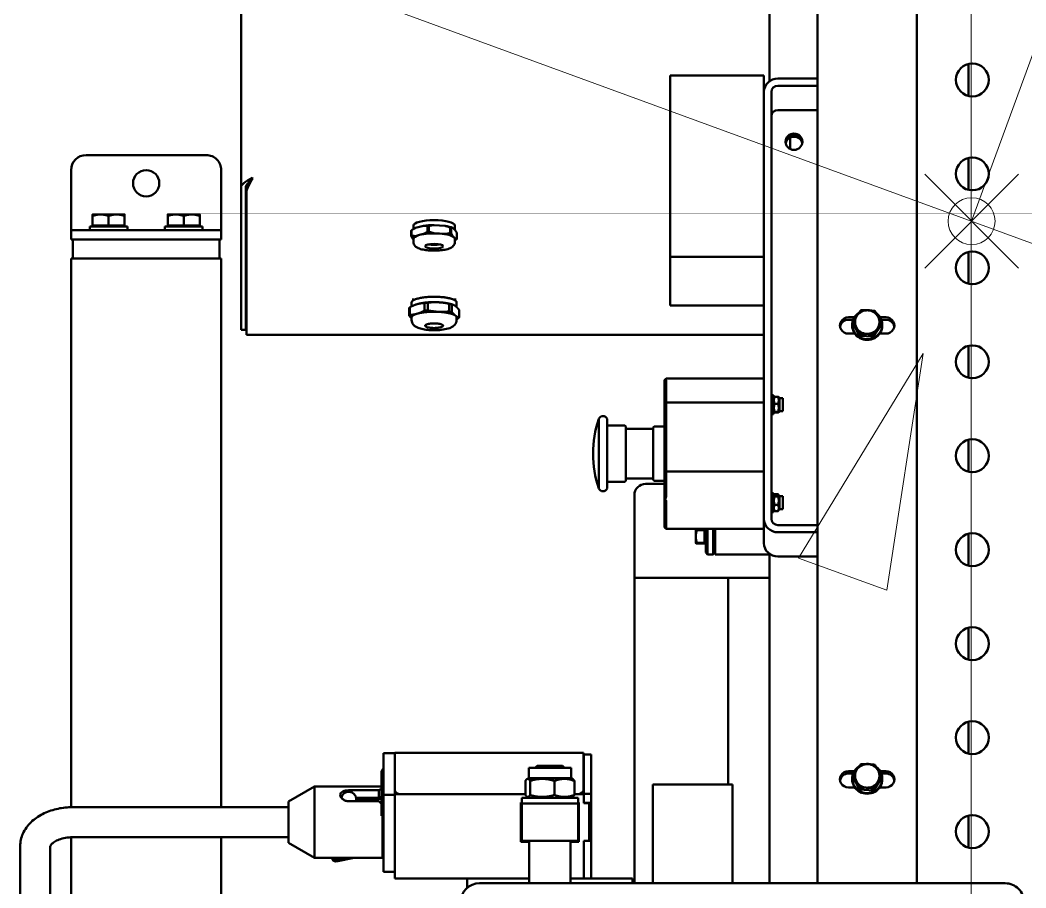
# Model space of a CAD drawing. Extents: x -3873 to 164127, y 7129 to 96529.
# Drawn here: x 53847 to 54383, y 55692 to 56154 of the extents above; entities that cross this region are included whole.
import ezdxf
from ezdxf.enums import TextEntityAlignment as Align

# ---------------------------------------------------------------- set-up
doc = ezdxf.new("R2010")
doc.units = 0
doc.header["$PDMODE"] = 35
doc.header["$PDSIZE"] = 25
doc.linetypes.add('CONTINOUS', pattern=[0])
doc.layers.get('0').update_dxf_attribs({"linetype": 'CONTINUOUS'})
doc.layers.add('LAYOUT Kromeka', color=1, linetype='CONTINUOUS', lineweight=5)
doc.layers.add('Visible (ISO)', color=7, linetype='CONTINUOUS', lineweight=50)
doc.layers.add('POSNR', color=4, linetype='CONTINUOUS')
doc.styles.add('015_100', font='arial.ttf', dxfattribs={"height": 150})

# ---------------------------------------------------------------- blocks, each defined once
blk = doc.blocks.new('defeathering_murzan_heads2')
at = {"ltscale": 20}
for p, q in [((0, 390.5), (0, -390.5)), ((0, 0), (506, 0))]:
    blk.add_line(p, q, dxfattribs=at)
at = {"color": 5, "linetype": 'Continuous', "ltscale": 20}
for p, q in [((-200, 25), (-75, 0)), ((-200, -25), (-200, 25)), ((-75, 0), (-200, -25))]:
    blk.add_line(p, q, dxfattribs=at)
blk.add_point((0, 0), dxfattribs=at)
at = {"layer": 'POSNR', "color": 4, "linetype": 'Continuous', "style": '015_100', "flags": 8}
blk.add_attdef('B01.25', text='', height=100, dxfattribs=at).set_placement((793.56, -388.39), align=Align.MIDDLE)
blk = doc.blocks.new('Kafa koparma motorlu')
at = {"layer": 'Visible (ISO)', "color": 0, "transparency": 33554687}
for p, q in [((1550.81, 957.13), (1479.64, 957.13)), ((1550.81, 941.13), (1479.64, 941.13)), ((1555.73, 930), (1103.75, 930)), ((1555.75, 814.13), (1555.75, 929.13)), ((1863.75, 930), (1571.74, 930)), ((1571.75, 814.13), (1571.75, 929.13)), ((1863.75, 930), (1863.75, 922)), ((1873.75, 929), (1863.75, 929)), ((1878.75, 930), (1873.75, 930)), ((1873.75, 922), (1873.75, 930)), ((1878.75, 930), (1878.75, 922)), ((1878.75, 930), (1885.75, 930)), ((1885.75, 930), (1910.75, 930)), ((1863.75, 858), (1863.75, 922)), ((1873.75, 922), (1873.75, 858)), ((1878.75, 858), (1878.75, 922)), ((1918.75, 922), (1918.75, 858)), ((1880.75, 920), (1878.75, 920)), ((1880.75, 900), (1880.75, 920)), ((1881.35, 917.7), (1880.75, 917.7)), ((1881.35, 918.5), (1886.39, 918.5)), ((1881.35, 910), (1881.35, 918.5)), ((1887.15, 914.25), (1887.15, 918.5)), ((1887.15, 905.75), (1887.15, 914.25)), ((1881.35, 901.5), (1881.35, 910)), ((1881.35, 910), (1886.39, 910)), ((1887.15, 901.5), (1887.15, 905.75)), ((1880.75, 900), (1878.75, 900)), ((1881.35, 902.3), (1880.75, 902.3)), ((1881.35, 901.5), (1886.39, 901.5)), ((1880.75, 880), (1878.75, 880)), ((1880.75, 860), (1880.75, 880)), ((1881.35, 878.5), (1886.39, 878.5)), ((1881.35, 870), (1881.35, 878.5)), ((1887.15, 874.25), (1887.15, 878.5)), ((1881.35, 877.7), (1880.75, 877.7)), ((1887.15, 865.75), (1887.15, 874.25)), ((1881.35, 861.5), (1881.35, 870)), ((1881.35, 870), (1886.39, 870)), ((1887.15, 861.5), (1887.15, 865.75)), ((1863.75, 858), (1863.75, 850)), ((1873.75, 850), (1873.75, 858)), ((1880.75, 860), (1878.75, 860)), ((1878.75, 858), (1878.75, 850)), ((1881.35, 862.3), (1880.75, 862.3)), ((1881.35, 861.5), (1886.39, 861.5)), ((1555.75, 850), (1523.75, 850)), ((1863.75, 850), (1571.75, 850)), ((1863.75, 851), (1873.75, 851)), ((1873.75, 850), (1878.75, 850)), ((1885.75, 850), (1878.75, 850)), ((1910.75, 850), (1885.75, 850)), ((1823.04, 836.65), (1899.15, 836.65)), ((1823.04, 561), (1823.04, 836.65)), ((1901.91, 839.5), (1825.79, 839.5)), ((1825.79, 837), (1825.79, 839.5)), ((1901.91, 837), (1825.79, 837)), ((1901.57, 836.65), (1899.15, 836.65)), ((1901.91, 839.5), (2137.88, 839.5)), ((1905.97, 833.49), (1906.07, 833.6)), ((1906.07, 833.6), (1906.72, 833.6)), ((1906.72, 833.6), (1906.38, 833.25)), ((1552.75, 814.13), (1544.75, 800.27)), ((1574.75, 814.13), (1552.75, 814.13)), ((1574.75, 814.13), (1582.75, 800.27)), ((1582.75, 800.27), (1544.75, 800.27)), ((1544.75, 764.13), (1544.75, 800.27)), ((1582.75, 764.63), (1582.75, 800.27)), ((1542.97, 787.96), (1544.75, 779.25)), ((1544.75, 783.11), (1543.71, 788.22)), ((1544.65, 791.05), (1543.92, 790.79)), ((1574.91, 766.13), (1574.91, 782.13)), ((1580.74, 782.13), (1580.74, 766.13)), ((1575.95, 778.13), (1574.91, 778.13)), ((1576.25, 778.14), (1576.25, 769.63)), ((1576.77, 766.13), (1576.77, 778.22)), ((1574.91, 769.63), (1576.25, 769.63)), ((1576.25, 769.63), (1574.91, 769.63)), ((1576.25, 769.63), (1576.25, 764.63)), ((1580.74, 766.13), (1576.77, 766.13)), ((1537.32, 757.63), (1537.32, 763.63)), ((1537.32, 763.63), (1542.32, 763.63)), ((1578.38, 763.63), (1542.32, 763.63)), ((1567.22, 764.13), (1544.75, 764.13)), ((1575.05, 764.63), (1567.22, 764.63)), ((1575.05, 764.63), (1590.58, 764.63)), ((1599, 763.63), (1578.38, 763.63)), ((1578.38, 757.63), (1578.38, 763.63)), ((1599, 763.63), (1600.41, 763.63)), ((1600.41, 757.63), (1600.41, 763.63)), ((1533.75, 757.63), (1533.75, 719)), ((1541.15, 757.63), (1533.75, 757.63)), ((1578.69, 757.63), (1541.15, 757.63)), ((1578.69, 757.63), (1580.72, 757.63)), ((1578.69, 688.04), (1578.69, 757.63)), ((1580.72, 757.63), (1580.85, 757.63)), ((1580.85, 757.63), (1599.28, 757.63)), ((1600.66, 757.63), (1599.28, 757.63)), ((1600.66, 657.13), (1600.66, 757.63)), ((1837.34, 749.89), (1833.22, 749.89)), ((1831, 748.65), (1832.31, 748.65)), ((1833.69, 749.53), (1837.81, 749.53)), ((1838.26, 748.65), (1840.27, 748.65)), ((1839.65, 744.81), (1839.66, 744.77)), ((1841.35, 747.9), (1842.45, 747.9)), ((1872.38, 747.65), (1874.22, 747.65)), ((1874.23, 748.05), (1873.84, 747.65)), ((1878.61, 748.81), (1875.67, 748.81)), ((1876.23, 744.42), (1875.68, 746.54)), ((1875.85, 748.62), (1878.79, 748.62)), ((1879.42, 747.65), (1881.27, 747.65)), ((1879.76, 747.07), (1879.55, 747.43)), ((1880.03, 746.54), (1880.58, 744.42)), ((1840.09, 741.81), (1835.97, 741.81)), ((1836.12, 740.04), (1840.24, 740.04)), ((1876.78, 742.31), (1876.23, 744.42)), ((1880.96, 740.23), (1878.02, 740.23)), ((1878.07, 739.53), (1881.01, 739.53)), ((1880.58, 744.42), (1881.13, 742.31)), ((1876.97, 733.8), (1877.17, 736.69)), ((1881.52, 736.69), (1881.32, 733.8)), ((1839.65, 728.57), (1835.53, 728.57)), ((1839.71, 728.73), (1839.5, 727.84)), ((1876.77, 730.91), (1876.97, 733.8)), ((1881.32, 733.8), (1881.11, 730.91)), ((1831, 724.65), (1832.31, 724.65)), ((1836.47, 723.4), (1832.34, 723.4)), ((1835.21, 727.16), (1839.33, 727.16)), ((1837.83, 724.65), (1840.27, 724.65)), ((1841.35, 725.4), (1842.45, 725.4)), ((1872.38, 725.65), (1874.22, 725.65)), ((1877.11, 724.48), (1874.17, 724.48)), ((1874.21, 725.25), (1874.96, 726.02)), ((1874.96, 726.02), (1875.7, 726.8)), ((1877.14, 727.56), (1880.08, 727.56)), ((1880.21, 728.06), (1877.27, 728.06)), ((1879.3, 726.02), (1878.55, 725.25)), ((1878.94, 725.65), (1881.27, 725.65)), ((1880.05, 726.8), (1879.3, 726.02)), ((1528.85, 719), (1533.75, 719)), ((1533.75, 686), (1533.75, 719)), ((1531.25, 712.5), (1531.25, 432.5)), ((1553.75, 686), (1531.25, 686)), ((1553.25, 686), (1553.25, 690.5)), ((1553.25, 690.5), (1574.25, 690.5)), ((1553.75, 690), (1573.75, 690)), ((1553.75, 660), (1553.75, 690)), ((1576.75, 690), (1573.75, 690)), ((1573.75, 690), (1573.75, 660)), ((1574.25, 690.5), (1574.25, 690)), ((1576.75, 660), (1576.75, 690)), ((1576.75, 686.25), (1577.29, 687.19)), ((1578.25, 688.04), (1585.75, 688.04)), ((1587.25, 686.25), (1586.71, 687.19)), ((1587.25, 686.25), (1587.25, 663.75)), ((1587.25, 686.25), (1592.75, 686.25)), ((1592.75, 686.25), (1592.75, 663.75)), ((1578.25, 685.59), (1585.75, 685.59)), ((1593.75, 681.77), (1592.75, 682.77)), ((1593.75, 681.77), (1593.75, 668.23)), ((1578.25, 672.55), (1585.75, 672.55)), ((1593.75, 668.23), (1592.75, 667.23)), ((1553.75, 664), (1531.25, 664)), ((1533.75, 631), (1533.75, 664)), ((1553.25, 659.5), (1553.25, 664)), ((1553.25, 659.5), (1574.25, 659.5)), ((1553.75, 660), (1573.75, 660)), ((1576.75, 660), (1573.75, 660)), ((1574.25, 660), (1574.25, 659.5)), ((1576.75, 663.75), (1577.29, 662.81)), ((1578.25, 661.96), (1585.75, 661.96)), ((1578.69, 657), (1578.69, 661.96)), ((1587.25, 663.75), (1586.71, 662.81)), ((1587.25, 663.75), (1592.75, 663.75)), ((1541.15, 657), (1533.75, 657)), ((1533.79, 657), (1533.79, 653)), ((1541.15, 657), (1553.79, 657)), ((1541.19, 657), (1553.79, 657)), ((1553.79, 657), (1553.79, 654)), ((1553.79, 653), (1553.79, 657)), ((1573.79, 654), (1553.79, 654)), ((1573.79, 657), (1578.69, 657)), ((1573.79, 657), (1573.79, 654)), ((1573.99, 657), (1573.99, 653)), ((1573.99, 657), (1578.79, 657)), ((1578.79, 657), (1578.79, 653)), ((1598.34, 657), (1578.79, 657)), ((1580.85, 657.13), (1578.93, 657.13)), ((1579.04, 657), (1579.04, 657.13)), ((1599.28, 657.13), (1580.85, 657.13)), ((1581.54, 657), (1581.54, 657.13)), ((1598.34, 657), (1599.69, 657)), ((1600.66, 657.13), (1599.28, 657.13)), ((1599.69, 657), (1599.69, 653)), ((1541.19, 653), (1533.79, 653)), ((1541.19, 653), (1553.79, 653)), ((1573.99, 653), (1553.79, 653)), ((1573.99, 653), (1578.79, 653)), ((1578.79, 653), (1598.34, 653)), ((1599.69, 653), (1598.34, 653)), ((1741.36, 649), (1778.36, 649)), ((1741.36, 644.5), (1778.36, 644.5)), ((1744.86, 644.5), (1744.86, 635.5)), ((1774.86, 644.5), (1774.86, 635.5)), ((1745.86, 634.5), (1773.86, 634.5)), ((1746.61, 634.5), (1746.61, 620)), ((1773.11, 634.5), (1773.11, 620)), ((1531.25, 631), (1533.75, 631)), ((1531.25, 630), (1693.75, 630)), ((1693.75, 630), (1693.75, 618)), ((1693.75, 630), (1705.75, 630)), ((1737.75, 630), (1705.75, 630)), ((1743.75, 624), (1743.75, 614)), ((1531.25, 620.2), (1583.75, 620.2)), ((1583.75, 620.2), (1583.75, 577.8)), ((1693.75, 580), (1693.75, 618)), ((1745.36, 619), (1745.36, 614)), ((1746.36, 620), (1773.36, 620)), ((1774.36, 619), (1774.36, 614)), ((1719.86, 561), (1719.86, 613.09)), ((1734.02, 613), (1720.01, 613)), ((1721.11, 614), (1720.24, 613.57)), ((1721.11, 614), (1736.27, 614)), ((1735.7, 613.57), (1736.27, 614)), ((1736.27, 614), (1750.04, 614)), ((1750.3, 613), (1738.56, 613)), ((1750.04, 614), (1750.3, 613)), ((1750.04, 614), (1786.38, 614)), ((1787.01, 613), (1750.3, 613)), ((1750.3, 561), (1750.3, 613)), ((1786.38, 614), (1798.6, 614)), ((1787.01, 613), (1786.38, 614)), ((1797.43, 613), (1787.01, 613)), ((1787.01, 561), (1787.01, 613)), ((1798.6, 614), (1799.47, 613.57)), ((1799.85, 561), (1799.85, 613.09)), ((1838.68, 611), (1864.56, 611)), ((1838.68, 561), (1838.68, 611)), ((1864.56, 611), (1864.56, 561)), ((1864.56, 611), (1961.15, 611)), ((1961.15, 561), (1961.15, 611)), ((1712.06, 592.6), (1712.06, 596.72)), ((1712.25, 597.3), (1712.24, 597.29)), ((1712.26, 597.3), (1712.25, 597.3)), ((1715.81, 597.3), (1712.26, 597.3)), ((1712.46, 592.6), (1712.46, 596.72)), ((1719.86, 597.3), (1715.81, 597.3)), ((1719.15, 592.6), (1719.15, 596.72)), ((1707.25, 592), (1706.25, 591)), ((1719.86, 591), (1706.25, 591)), ((1706.25, 588), (1706.25, 591)), ((1707.25, 592), (1719.86, 592)), ((1712.46, 592.6), (1712.06, 592.6)), ((1719.15, 592.6), (1712.46, 592.6)), ((1713.05, 592.6), (1713.05, 592)), ((1719.86, 592.6), (1719.15, 592.6)), ((1706.25, 588), (1719.86, 588)), ((1707.25, 587), (1706.25, 588)), ((1719.86, 587), (1706.25, 587)), ((1706.25, 558), (1706.25, 587)), ((1693.75, 580), (1583.75, 580)), ((1693.75, 558), (1693.75, 580)), ((1531.25, 577.8), (1583.75, 577.8)), ((1706.49, 558), (1531.25, 558)), ((1725.18, 561), (1712.24, 561)), ((1733.48, 561), (1725.18, 561)), ((1733.48, 561), (1734.02, 561)), ((1738.56, 561), (1734.02, 561)), ((1750.3, 561), (1738.56, 561)), ((1750.3, 561), (1787.01, 561)), ((1787.01, 561), (1797.43, 561)), ((1799.85, 561), (1797.43, 561)), ((1858.09, 561), (1799.85, 561)), ((1864.56, 561), (1858.09, 561)), ((1961.15, 561), (1864.56, 561)), ((2102.04, 558), (1958.11, 558)), ((1705.09, 532.5), (1705.09, 553.6)), ((1718.03, 553.6), (1718.03, 532.5)), ((1721.89, 553.6), (1721.89, 532.5)), ((1952.36, 557), (1725.18, 557)), ((1728.78, 556), (1728.78, 557)), ((1728.78, 556), (1738.78, 556)), ((1729.31, 555.33), (1729.31, 553.47)), ((1730.33, 556), (1729.63, 555.6)), ((1730.33, 552.8), (1729.63, 553.2)), ((1737.23, 552.8), (1730.33, 552.8)), ((1730.33, 552.8), (1730.33, 551)), ((1732.58, 555.33), (1732.58, 553.47)), ((1737.04, 555.33), (1737.04, 553.47)), ((1737.23, 556), (1737.92, 555.6)), ((1737.23, 552.8), (1737.92, 553.2)), ((1737.23, 552.8), (1737.23, 551)), ((1738.24, 555.33), (1738.24, 553.47)), ((1738.78, 556), (1738.78, 557)), ((1780.94, 556), (1780.94, 557)), ((1780.94, 556), (1790.94, 556)), ((1781.75, 555.33), (1781.75, 553.47)), ((1782.49, 556), (1781.92, 555.67)), ((1782.49, 552.8), (1781.92, 553.13)), ((1782.15, 555.33), (1782.15, 553.47)), ((1789.39, 552.8), (1782.49, 552.8)), ((1782.49, 552.8), (1782.49, 551)), ((1786.33, 555.33), (1786.33, 553.47)), ((1789.39, 556), (1789.95, 555.67)), ((1789.39, 552.8), (1789.95, 553.13)), ((1789.39, 552.8), (1789.39, 551)), ((1790.12, 555.33), (1790.12, 553.47)), ((1790.94, 556), (1790.94, 557)), ((1942.71, 532.5), (1942.71, 553.6)), ((1955.65, 532.5), (1955.65, 553.6)), ((1959.51, 532.5), (1959.51, 553.6)), ((1737.23, 551), (1730.33, 551)), ((1789.39, 551), (1782.49, 551)), ((1921.97, 547), (1928.08, 547)), ((1531.25, 532.5), (2195.13, 532.5)), ((1582.25, 512.61), (1582.25, 516)), ((1589.65, 513.52), (1589.65, 516)), ((1590.95, 516), (1590.95, 512.89)), ((1823.73, 512.61), (1823.73, 516)), ((1831.13, 513.52), (1831.13, 516)), ((1832.43, 516), (1832.43, 512.89)), ((1580.7, 502.6), (1581.1, 510.1)), ((1581.1, 510.1), (1587.56, 513.49)), ((1581.1, 510.1), (1582.16, 510.1)), ((1587.01, 514), (1586.6, 514)), ((1587.56, 513.49), (1588.63, 513.49)), ((1822.19, 502.6), (1822.58, 510.1)), ((1822.58, 510.1), (1829.04, 513.49)), ((1822.58, 510.1), (1823.64, 510.1)), ((1828.5, 514), (1828.08, 514)), ((1829.04, 513.49), (1830.11, 513.49)), ((1580.7, 502.6), (1581.77, 502.6)), ((1586.78, 498.51), (1580.7, 502.6)), ((1582.25, 496), (1582.25, 499.39)), ((1586.78, 498.51), (1587.84, 498.51)), ((1589.65, 496), (1589.65, 498.48)), ((1590.95, 499.11), (1590.95, 496)), ((1822.19, 502.6), (1823.25, 502.6)), ((1828.26, 498.51), (1822.19, 502.6)), ((1823.73, 496), (1823.73, 499.39)), ((1828.26, 498.51), (1829.33, 498.51)), ((1831.13, 496), (1831.13, 498.48)), ((1832.43, 499.11), (1832.43, 496)), ((1587.01, 498), (1586.6, 498)), ((1828.5, 498), (1828.08, 498)), ((2360.25, 479.5), (1531.25, 479.5)), ((1567.27, 451.99), (1550.23, 451.99)), ((1617.27, 451.99), (1600.23, 451.99)), ((1667.27, 451.99), (1650.23, 451.99)), ((1717.27, 451.99), (1700.23, 451.99)), ((1767.27, 451.99), (1750.23, 451.99)), ((1817.27, 451.99), (1800.23, 451.99)), ((1867.27, 451.99), (1850.23, 451.99)), ((1917.27, 451.99), (1900.23, 451.99)), ((1967.27, 451.99), (1950.23, 451.99))]:
    blk.add_line(p, q, dxfattribs=at)
for centre, radius in [((1903.75, 890), 7), ((1558.75, 450), 8.75), ((1608.75, 450), 8.75), ((1658.75, 450), 8.75), ((1708.75, 450), 8.75), ((1758.75, 450), 8.75), ((1808.75, 450), 8.75), ((1858.75, 450), 8.75), ((1908.75, 450), 8.75), ((1958.75, 450), 8.75)]:
    blk.add_circle(centre, radius, dxfattribs=at)
for centre, radius, start, end in [((1910.75, 922), 8, 0, 90), ((1910.75, 858), 8, 270, 0), ((1575.95, 782.13), 4, 270, 78.9449), ((1521.25, 712.5), 10, 0, 90), ((1742.29, 646.75), 2.44, 112.6199, 247.3801), ((1759.86, 593.46), 58.54, 71.5779, 108.4221), ((1777.42, 646.75), 2.44, 292.6199, 67.3801), ((1745.86, 635.5), 1, 180, 270), ((1773.86, 635.5), 1, 270, 0), ((1737.75, 624), 6, 0, 90), ((1746.36, 619), 1, 90, 180), ((1773.36, 619), 1, 0, 90), ((1521.25, 432.5), 10, 270, 0)]:
    blk.add_arc(centre, radius, start, end, dxfattribs=at)
for centre, major_axis, ratio, start_param, end_param in [((1904.85, 833.25), (3.37, -3.37), 0.131652, 1.701696, 3.010693), ((1905.19, 833.6), (3.37, -3.37), 0.131652, 1.439897, 3.010693), ((1544.91, 787.96), (-0.99, 2.83), 0.624932, 0, 1.354624), ((1545.65, 788.22), (-0.99, 2.83), 0.624932, 6.228464, 7.637809), ((1563.75, 770.63), (17.24, 17.24), 0.462975, 4.824692, 4.906866), ((1563.75, 770.63), (-12.7, 12.7), 0.462975, 3.835887, 3.95156), ((1563.75, 770.63), (17.24, -17.24), 0.462975, 0.815916, 0.898091), ((1547.6, 766.63), (0, -3), 0.762509, 5.6975, 6.283185), ((1575.05, 761.63), (0, 3), 0.762509, 5.442117, 6.283185), ((1590.58, 761.63), (0, 3), 0.762509, 5.442117, 6.283185), ((1578.93, 754.13), (0, 3.5), 0.642788, 0, 0.108663), ((1580.85, 754.13), (0, 3.5), 0.642788, 0, 1.285939), ((1874.22, 736.65), (0, 11), 0.258819, 5.497787, 6.283185), ((1874.22, 736.65), (0, 11.4), 0.258819, 5.763474, 6.279297), ((1874.92, 736.65), (0, 12.5), 0.258819, 5.992721, 6.050051), ((1877.86, 736.65), (0, 12.5), 0.258819, 5.992721, 6.050051), ((1878.57, 736.65), (0, -11.4), 0.258819, 2.621882, 2.724803), ((1881.27, 736.65), (0, 11), 0.258819, 3.141593, 6.283185), ((1872.19, 736.65), (0, -4.75), 0.258819, 4.045411, 5.379367), ((1874.22, 736.65), (0, -11), 0.258819, 1.308997, 2.356194), ((1874.22, 736.65), (0, -11.4), 0.258819, 1.574684, 2.090507), ((1874.92, 736.65), (0, -12.5), 0.258819, 1.803931, 1.86126), ((1877.86, 736.65), (0, -12.5), 0.258819, 1.803931, 1.86126), ((1878.57, 736.65), (0, -11.4), 0.258819, 1.574684, 2.090507), ((1872.19, 736.65), (0, -4), 0.258819, 4.108462, 5.316316), ((1874.22, 736.65), (0, -11), 0.258819, 0.261799, 1.308997), ((1874.22, 736.65), (0, -11.4), 0.258819, 0.527487, 1.04331), ((1878.57, 736.65), (0, -11.4), 0.258819, 0.527487, 1.04331), ((1874.22, 736.65), (0, -11.4), 0.258819, 6.017498, 6.279297), ((1874.92, 736.65), (0, -12.5), 0.258819, 5.992721, 6.050051), ((1874.22, 736.65), (0, -11), 0.258819, 0, 0.261799), ((1874.92, 736.65), (0, -12.5), 0.258819, 0.756734, 0.814063), ((1877.86, 736.65), (0, -12.5), 0.258819, 0.756734, 0.814063), ((1580.85, 660.63), (0, -3.5), 0.642788, 4.997246, 6.283185), ((1578.93, 660.63), (0, -3.5), 0.642788, 6.174522, 6.283185), ((1724.36, 615.6), (-4.49, -2.55), 0.113516, 5.804361, 6.480676), ((1738.37, 615.6), (-4.49, -2.55), 0.113516, 0.19749, 0.873806), ((1738.37, 615.6), (-4.5, 0.17), 0.576253, 0.959848, 1.636163), ((1795.35, 615.6), (4.44, -1.56), 0.46833, 5.355146, 6.031461), ((1795.35, 615.6), (-4.49, 2.55), 0.113516, 3.205902, 3.620417), ((1712.24, 553.6), (0, 7.4), 0.965926, 0, 1.570796), ((1725.18, 553.6), (0, 7.4), 0.965926, 0, 1.570796), ((1952.36, 553.6), (0, 7.4), 0.965926, 4.712389, 6.283185), ((1725.18, 553.6), (0, 3.4), 0.965926, 0, 1.570796), ((1939.42, 553.6), (0, 3.4), 0.965926, 4.712389, 6.283185), ((1952.36, 553.6), (0, 3.4), 0.965926, 4.712389, 6.283185), ((1924.18, 545), (0, -4.5), 0.965926, 0.194748, 2.946845), ((1924.83, 545), (0, 4.5), 0.965926, 3.260964, 6.163813), ((1924.83, 545), (0, 4.5), 0.965926, 3.260964, 6.163813), ((1586.6, 516), (0, 4.5), 0.965926, 4.712389, 7.853982), ((1585.31, 516), (0, 4.5), 0.965926, 4.712389, 6.133769), ((1828.08, 516), (0, 4.5), 0.965926, 4.712389, 7.853982), ((1826.79, 516), (0, 4.5), 0.965926, 4.712389, 6.133769), ((1587.01, 506), (0, 8), 0.965926, 5.267146, 10.370253), ((1828.5, 506), (0, 8), 0.965926, 5.267146, 10.370253), ((1586.6, 506), (0, 8), 0.965926, 0, 3.141593), ((1588.39, 506), (0, -6.5), 0.965926, 3.611199, 4.658396), ((1588.39, 506), (0, 6.5), 0.965926, 5.705594, 6.752791), ((1588.39, 506), (0, 6.5), 0.965926, 4.658396, 5.705594), ((1828.08, 506), (0, 8), 0.965926, 0, 3.141593), ((1829.87, 506), (0, -6.5), 0.965926, 3.611199, 4.658396), ((1829.87, 506), (0, 6.5), 0.965926, 5.705594, 6.752791), ((1829.87, 506), (0, 6.5), 0.965926, 4.658396, 5.705594), ((1588.39, 506), (0, -6.5), 0.965926, 4.658396, 5.705594), ((1588.39, 506), (0, 6.5), 0.965926, 3.611199, 4.658396), ((1587.01, 506), (0, 8), 0.965926, 4.497272, 4.815197), ((1829.87, 506), (0, -6.5), 0.965926, 4.658396, 5.705594), ((1829.87, 506), (0, 6.5), 0.965926, 3.611199, 4.658396), ((1828.5, 506), (0, 8), 0.965926, 4.497272, 4.815197), ((1588.39, 506), (0, -6.5), 0.965926, 5.705594, 6.752791), ((1829.87, 506), (0, -6.5), 0.965926, 5.705594, 6.752791), ((1586.6, 496), (0, -4.5), 0.965926, 4.712389, 7.853982), ((1585.31, 496), (0, -4.5), 0.965926, 0.149416, 1.570796), ((1828.08, 496), (0, -4.5), 0.965926, 4.712389, 7.853982), ((1826.79, 496), (0, -4.5), 0.965926, 0.149416, 1.570796)]:
    blk.add_ellipse(centre, major_axis=major_axis, ratio=ratio, start_param=start_param, end_param=end_param, dxfattribs=at)
for centre, major_axis, ratio in [((1870.26, 736.65), (0, -4.75), 0.258819), ((1925.86, 545), (0, 4.5), 0.965926)]:
    blk.add_ellipse(centre, major_axis=major_axis, ratio=ratio, dxfattribs=at)
for points, knots in [([(1571.75, 929.13), (1571.75, 931.77), (1571.48, 934.4), (1570.41, 939.51), (1569.6, 941.98), (1567.43, 946.6), (1566.07, 948.75), (1562.71, 952.52), (1560.71, 954.14), (1556.41, 956.3), (1554.18, 956.94), (1551.54, 957.12), (1551.17, 957.13), (1550.81, 957.13)], [3.141593, 3.141593, 3.141593, 3.141593, 3.455752, 3.455752, 3.769911, 3.769911, 4.08407, 4.08407, 4.39823, 4.39823, 4.669394, 4.669394, 4.712389, 4.712389, 4.712389, 4.712389]), ([(1555.75, 929.13), (1555.75, 930.43), (1555.64, 931.73), (1555.21, 934.18), (1554.9, 935.32), (1554.16, 937.31), (1553.73, 938.16), (1552.88, 939.51), (1552.45, 940.02), (1551.7, 940.73), (1551.38, 940.93), (1550.94, 941.14), (1550.87, 941.13), (1550.81, 941.13)], [3.141593, 3.141593, 3.141593, 3.141593, 3.404909, 3.404909, 3.665045, 3.665045, 3.916813, 3.916813, 4.160563, 4.160563, 4.413313, 4.413313, 4.712389, 4.712389, 4.712389, 4.712389]), ([(1899.15, 836.65), (1899.59, 836.65), (1900.74, 836.21), (1902.24, 835.49), (1903.51, 834.88), (1905.01, 834.06), (1906.38, 833.25)], [-3.141593, -3.141593, -3.141593, -3.141593, -2.291411, -2.291411, -2.291411, -1.570796, -1.570796, -1.570796, -1.570796]), ([(1906.72, 833.6), (1905.79, 835.27), (1904.67, 836.93), (1903.73, 838.03), (1902.94, 838.97), (1902.28, 839.5), (1901.91, 839.5)], [1.570796, 1.570796, 1.570796, 1.570796, 2.420978, 2.420978, 2.420978, 3.141593, 3.141593, 3.141593, 3.141593]), ([(1574.91, 782.13), (1574.91, 782.7), (1575.01, 783.3), (1575.39, 784.41), (1575.67, 784.92), (1576.28, 785.71), (1576.66, 786.06), (1577.46, 786.52), (1577.87, 786.63), (1578.6, 786.63), (1578.97, 786.52), (1579.61, 786.06), (1579.89, 785.71), (1580.3, 784.92), (1580.47, 784.41), (1580.69, 783.3), (1580.74, 782.7), (1580.74, 782.13)], [-1.36166, -1.36166, -1.36166, -1.36166, -1.191443, -1.191443, -1.021226, -1.021226, -0.851028, -0.851028, -0.68083, -0.68083, -0.510632, -0.510632, -0.340434, -0.340434, -0.170217, -0.170217, 0, 0, 0, 0]), ([(1831, 724.65), (1830.53, 724.65), (1830.06, 724.74), (1829.2, 725.07), (1828.81, 725.31), (1828.12, 725.9), (1827.82, 726.25), (1827.22, 727.14), (1826.96, 727.7), (1826.35, 729.33), (1826.08, 730.54), (1825.71, 733.11), (1825.6, 734.49), (1825.54, 737.02), (1825.57, 738.2), (1825.74, 740.43), (1825.87, 741.49), (1826.25, 743.47), (1826.49, 744.39), (1827, 745.69), (1827.23, 746.14), (1827.8, 747.03), (1828.17, 747.47), (1828.93, 748.05), (1829.24, 748.23), (1830.02, 748.55), (1830.51, 748.65), (1831, 748.65)], [0, 0, 0, 0, 0.163582, 0.163582, 0.327787, 0.327787, 0.512643, 0.512643, 0.776924, 0.776924, 1.22495, 1.22495, 1.638333, 1.638333, 1.985656, 1.985656, 2.327603, 2.327603, 2.688081, 2.688081, 2.903435, 2.903435, 3.133606, 3.133606, 3.264105, 3.264105, 3.434011, 3.434011, 3.434011, 3.434011]), ([(1872.38, 725.65), (1872, 725.65), (1871.63, 725.73), (1870.94, 726.01), (1870.65, 726.22), (1870.04, 726.76), (1869.78, 727.11), (1869.11, 728.26), (1868.82, 729.14), (1868.35, 731.1), (1868.18, 732.15), (1867.97, 734.3), (1867.91, 735.37), (1867.9, 737.51), (1867.94, 738.57), (1868.12, 740.62), (1868.25, 741.6), (1868.62, 743.45), (1868.86, 744.31), (1869.39, 745.53), (1869.63, 745.97), (1870.17, 746.65), (1870.42, 746.91), (1871.12, 747.38), (1871.6, 747.59), (1872.22, 747.64), (1872.3, 747.65), (1872.38, 747.65)], [1.308997, 1.308997, 1.308997, 1.308997, 1.414478, 1.414478, 1.535761, 1.535761, 1.723023, 1.723023, 2.132752, 2.132752, 2.513514, 2.513514, 2.859195, 2.859195, 3.198405, 3.198405, 3.542358, 3.542358, 3.910373, 3.910373, 4.13793, 4.13793, 4.27752, 4.27752, 4.427704, 4.427704, 4.45059, 4.45059, 4.45059, 4.45059])]:
    blk.add_open_spline(points, degree=3, knots=knots, dxfattribs=at)
for points, weights in [([(1886.39, 918.5), (1887.15, 918.5), (1887.15, 918.5)], [1, 1.0379548493, 1]), ([(1887.15, 914.25), (1887.15, 916.22), (1886.39, 918.5)], [1, 1.0379548493, 1]), ([(1886.39, 910), (1887.15, 912.28), (1887.15, 914.25)], [1, 1.0379548493, 1]), ([(1887.15, 905.75), (1887.15, 907.72), (1886.39, 910)], [1, 1.0379548493, 1]), ([(1886.39, 901.5), (1887.15, 903.78), (1887.15, 905.75)], [1, 1.0379548493, 1]), ([(1887.15, 901.5), (1887.15, 901.5), (1886.39, 901.5)], [1, 1.0379548493, 1]), ([(1886.39, 878.5), (1887.15, 878.5), (1887.15, 878.5)], [1, 1.0379548493, 1]), ([(1887.15, 874.25), (1887.15, 876.22), (1886.39, 878.5)], [1, 1.0379548493, 1]), ([(1886.39, 870), (1887.15, 872.28), (1887.15, 874.25)], [1, 1.0379548493, 1]), ([(1887.15, 865.75), (1887.15, 867.72), (1886.39, 870)], [1, 1.0379548493, 1]), ([(1886.39, 861.5), (1887.15, 863.78), (1887.15, 865.75)], [1, 1.0379548493, 1]), ([(1887.15, 861.5), (1887.15, 861.5), (1886.39, 861.5)], [1, 1.0379548493, 1]), ([(1833.22, 749.89), (1832.41, 749.24), (1831.85, 748.65)], [1, 1.03626554229, 1.04914993689]), ([(1834.35, 745.67), (1833.81, 747.49), (1833.69, 749.53)], [1.05625, 1.05625, 1]), ([(1835.97, 741.81), (1834.89, 743.84), (1834.35, 745.67)], [1, 1.05625, 1.05625]), ([(1834.35, 745.67), (1835.7, 741.1), (1835.35, 734.3)], [0.80384757421, 0.696152423742, 0.803847578305]), ([(1837.81, 749.53), (1838.89, 747.49), (1839.42, 745.67)], [1, 1.05625, 1.05625]), ([(1839.42, 745.67), (1839.96, 743.84), (1840.09, 741.81)], [1.05625, 1.05625, 1]), ([(1839.66, 744.77), (1840.73, 740.28), (1840.42, 734.3)], [0.783434336105, 0.707569374296, 0.803847577293]), ([(1875.67, 748.81), (1874.82, 748.41), (1874.23, 748.05)], [1, 1.00767327138, 1]), ([(1875.68, 746.54), (1875.66, 747.53), (1875.85, 748.62)], [1, 1.00767327138, 1]), ([(1878.79, 748.62), (1879.54, 747.53), (1880.03, 746.54)], [1, 1.00767327138, 1]), ([(1835.35, 734.3), (1835.49, 737.02), (1836.12, 740.04)], [1.05625, 1.05625, 1]), ([(1835.97, 741.81), (1836.06, 740.95), (1836.12, 740.04)], [0.750919529217, 0.749080470783, 0.750919529217]), ([(1840.09, 741.81), (1840.18, 740.95), (1840.24, 740.04)], [0.750919529217, 0.749080470783, 0.750919529217]), ([(1840.24, 740.04), (1840.56, 737.02), (1840.42, 734.3)], [1, 1.05625, 1.05625]), ([(1878.02, 740.23), (1877.27, 741.32), (1876.78, 742.31)], [1, 1.00767327138, 1]), ([(1877.17, 736.69), (1877.5, 738.05), (1878.07, 739.53)], [1, 1.00767327138, 1]), ([(1881.13, 742.31), (1881.15, 741.32), (1880.96, 740.23)], [1, 1.00767327138, 1]), ([(1881.01, 739.53), (1881.37, 738.05), (1881.52, 736.69)], [1, 1.00767327138, 1]), ([(1835.35, 734.3), (1835.19, 731.15), (1834.64, 728.73)], [0.803847578305, 0.866025404875, 1]), ([(1835.53, 728.57), (1835.21, 731.59), (1835.35, 734.3)], [1, 1.05625, 1.05625]), ([(1840.42, 734.3), (1840.28, 731.59), (1839.65, 728.57)], [1.05625, 1.05625, 1]), ([(1840.42, 734.3), (1840.26, 731.15), (1839.71, 728.73)], [0.803847577293, 0.866025403784, 1]), ([(1834.64, 728.73), (1834.09, 726.32), (1833.3, 725.28)], [1, 0.866025405417, 0.803847578809]), ([(1835.53, 728.57), (1835.46, 728.2), (1835.38, 727.84)], [0.961940085362, 0.980184754796, 1]), ([(1839.65, 728.57), (1839.58, 728.2), (1839.5, 727.84)], [0.961940085362, 0.980184754796, 1]), ([(1839.71, 728.73), (1839.66, 728.52), (1839.61, 728.32)], [1, 0.986494733755, 0.973719036376]), ([(1842.61, 728.73), (1841.68, 724.65), (1840.27, 724.65)], [1, 0.792654812431, 0.757277732094]), ([(1877.27, 728.06), (1876.91, 729.55), (1876.77, 730.91)], [1, 1.00767327138, 1]), ([(1881.11, 730.91), (1880.79, 729.55), (1880.21, 728.06)], [1, 1.00767327138, 1]), ([(1831.42, 724.65), (1831.63, 724.22), (1831.87, 723.77)], [1.02127653972, 1.01189622744, 1]), ([(1832.34, 723.4), (1832.1, 723.52), (1831.87, 723.77)], [0.750919529217, 0.749080470783, 0.750919529217]), ([(1833.3, 725.28), (1832.82, 724.65), (1832.31, 724.65)], [0.803847578809, 0.769796167621, 0.757277732094]), ([(1832.34, 723.4), (1832.62, 724.39), (1833.3, 725.28)], [1, 1.05625, 1.05625]), ([(1833.3, 725.28), (1833.98, 726.17), (1835.21, 727.16)], [1.05625, 1.05625, 1]), ([(1835.38, 727.84), (1835.3, 727.49), (1835.21, 727.16)], [1, 0.980184754796, 0.961940085362]), ([(1838.37, 725.28), (1837.7, 724.39), (1836.47, 723.4)], [1.05625, 1.05625, 1]), ([(1839.33, 727.16), (1839.05, 726.17), (1838.37, 725.28)], [1, 1.05625, 1.05625]), ([(1839.5, 727.84), (1839.42, 727.49), (1839.33, 727.16)], [1, 0.980184754796, 0.961940085362]), ([(1873.36, 725.65), (1873.65, 725.17), (1874, 724.67)], [1.00380881869, 1.00350994974, 1]), ([(1874.17, 724.48), (1874.09, 724.88), (1874.21, 725.25)], [1, 1.00767327138, 1]), ([(1875.7, 726.8), (1876.29, 727.16), (1877.14, 727.56)], [1, 1.00767327138, 1]), ([(1878.55, 725.25), (1877.97, 724.88), (1877.11, 724.48)], [1, 1.00767327138, 1]), ([(1880.08, 727.56), (1880.17, 727.16), (1880.05, 726.8)], [1, 1.00767327138, 1]), ([(1578.25, 688.04), (1576.25, 686.81), (1578.25, 685.59)], [1, 1.15470053838, 1]), ([(1585.75, 685.59), (1587.75, 686.81), (1585.75, 688.04)], [1, 1.15470053838, 1]), ([(1578.25, 685.59), (1576.25, 679.07), (1578.25, 672.55)], [1, 1.15470053838, 1]), ([(1585.75, 672.55), (1587.75, 679.07), (1585.75, 685.59)], [1, 1.15470053838, 1]), ([(1578.25, 672.55), (1576.25, 667.26), (1578.25, 661.96)], [1, 1.15470053838, 1]), ([(1585.75, 661.96), (1587.75, 667.26), (1585.75, 672.55)], [1, 1.15470053838, 1]), ([(1578.25, 661.96), (1577.52, 662.41), (1577.29, 662.81)], [1, 1.05162901155, 1.06879718849]), ([(1586.71, 662.81), (1586.48, 662.41), (1585.75, 661.96)], [1.06879718849, 1.05162901155, 1]), ([(1712.26, 597.3), (1712.17, 597.3), (1712.06, 596.72)], [1, 1.0379548493, 1]), ([(1712.46, 596.72), (1712.35, 597.3), (1712.26, 597.3)], [1, 1.0379548493, 1]), ([(1715.81, 597.3), (1714.25, 597.3), (1712.46, 596.72)], [1, 1.0379548493, 1]), ([(1719.15, 596.72), (1717.36, 597.3), (1715.81, 597.3)], [1, 1.0379548493, 1]), ([(1719.86, 596.94), (1719.51, 596.84), (1719.15, 596.72)], [1.01251704171, 1.00790487163, 1]), ([(1732.58, 555.33), (1730.95, 555.99), (1729.31, 555.33)], [1, 1.15470053838, 1]), ([(1729.31, 555.33), (1729.48, 555.51), (1729.63, 555.6)], [1, 1.03934546673, 1.0586772248]), ([(1729.63, 553.2), (1729.48, 553.29), (1729.31, 553.47)], [1.0586772248, 1.03934546673, 1]), ([(1729.31, 553.47), (1730.95, 552.81), (1732.58, 553.47)], [1, 1.15470053838, 1]), ([(1737.04, 555.33), (1734.81, 555.99), (1732.58, 555.33)], [1, 1.15470053838, 1]), ([(1732.58, 553.47), (1734.81, 552.81), (1737.04, 553.47)], [1, 1.15470053838, 1]), ([(1738.24, 555.33), (1737.64, 555.99), (1737.04, 555.33)], [1, 1.15470053838, 1]), ([(1737.04, 553.47), (1737.64, 552.81), (1738.24, 553.47)], [1, 1.15470053838, 1]), ([(1782.15, 555.33), (1781.95, 555.99), (1781.75, 555.33)], [1, 1.15470053838, 1]), ([(1781.75, 553.47), (1781.95, 552.81), (1782.15, 553.47)], [1, 1.15470053838, 1]), ([(1786.33, 555.33), (1784.24, 555.99), (1782.15, 555.33)], [1, 1.15470053838, 1]), ([(1782.15, 553.47), (1784.24, 552.81), (1786.33, 553.47)], [1, 1.15470053838, 1]), ([(1790.12, 555.33), (1788.23, 555.99), (1786.33, 555.33)], [1, 1.15470053838, 1]), ([(1786.33, 553.47), (1788.23, 552.81), (1790.12, 553.47)], [1, 1.15470053838, 1]), ([(1789.95, 555.67), (1790.03, 555.63), (1790.12, 555.33)], [1.07534557801, 1.06489782355, 1]), ([(1790.12, 553.47), (1790.03, 553.17), (1789.95, 553.13)], [1, 1.06489782354, 1.07534557801]), ([(1582.12, 506.35), (1582.21, 508.09), (1582.16, 510.1)], [1, 1.0379548493, 1]), ([(1582.16, 510.1), (1584.04, 511.01), (1585.54, 511.8)], [1, 1.0379548493, 1]), ([(1585.54, 511.8), (1587.04, 512.58), (1588.63, 513.49)], [1, 1.0379548493, 1]), ([(1588.63, 513.49), (1590.4, 512.4), (1591.81, 511.45)], [1, 1.0379548493, 1]), ([(1591.81, 511.45), (1593.22, 510.49), (1594.7, 509.4)], [1, 1.0379548493, 1]), ([(1594.7, 509.4), (1594.75, 507.39), (1594.65, 505.65)], [1, 1.0379548493, 1]), ([(1823.6, 506.35), (1823.69, 508.09), (1823.64, 510.1)], [1, 1.0379548493, 1]), ([(1823.64, 510.1), (1825.53, 511.01), (1827.03, 511.8)], [1, 1.0379548493, 1]), ([(1827.03, 511.8), (1828.53, 512.58), (1830.11, 513.49)], [1, 1.0379548493, 1]), ([(1830.11, 513.49), (1831.89, 512.4), (1833.3, 511.45)], [1, 1.0379548493, 1]), ([(1833.3, 511.45), (1834.7, 510.49), (1836.18, 509.4)], [1, 1.0379548493, 1]), ([(1836.18, 509.4), (1836.23, 507.39), (1836.14, 505.65)], [1, 1.0379548493, 1]), ([(1581.77, 502.6), (1582.03, 504.61), (1582.12, 506.35)], [1, 1.0379548493, 1]), ([(1594.65, 505.65), (1594.56, 503.91), (1594.31, 501.9)], [1, 1.0379548493, 1]), ([(1823.25, 502.6), (1823.51, 504.61), (1823.6, 506.35)], [1, 1.0379548493, 1]), ([(1836.14, 505.65), (1836.05, 503.91), (1835.79, 501.9)], [1, 1.0379548493, 1]), ([(1584.96, 500.55), (1583.55, 501.51), (1581.77, 502.6)], [1, 1.0379548493, 1]), ([(1587.84, 498.51), (1586.37, 499.6), (1584.96, 500.55)], [1, 1.0379548493, 1]), ([(1591.23, 500.2), (1589.73, 499.42), (1587.84, 498.51)], [1, 1.0379548493, 1]), ([(1594.31, 501.9), (1592.73, 500.99), (1591.23, 500.2)], [1, 1.0379548493, 1]), ([(1826.44, 500.55), (1825.03, 501.51), (1823.25, 502.6)], [1, 1.0379548493, 1]), ([(1829.33, 498.51), (1827.85, 499.6), (1826.44, 500.55)], [1, 1.0379548493, 1]), ([(1832.71, 500.2), (1831.21, 499.42), (1829.33, 498.51)], [1, 1.0379548493, 1]), ([(1835.79, 501.9), (1834.21, 500.99), (1832.71, 500.2)], [1, 1.0379548493, 1])]:
    blk.add_rational_spline(points, weights, degree=2, dxfattribs=at)
for points, weights, knots in [([(1833.22, 749.89), (1833.34, 749.83), (1833.45, 749.74), (1833.57, 749.65), (1833.69, 749.53)], [0.961940085362, 0.980184754796, 1, 0.980184754796, 0.961940085362], [21.2450937, 21.2450937, 21.2450937, 21.6745808, 21.6745808, 22.1040679, 22.1040679, 22.1040679]), ([(1837.34, 749.89), (1837.46, 749.83), (1837.58, 749.74), (1837.69, 749.65), (1837.81, 749.53)], [0.961940085362, 0.980184754796, 1, 0.980184754796, 0.961940085362], [59.914036, 59.914036, 59.914036, 61.125248, 61.125248, 62.33646, 62.33646, 62.33646]), ([(1832.31, 748.65), (1832.61, 748.65), (1832.91, 748.42), (1833.73, 747.79), (1834.35, 745.67)], [0.903957991453, 0.946187404956, 1, 0.866025400462, 0.80384757421], [57.83594, 57.83594, 57.83594, 61.125248, 61.125248, 69.314479, 69.314479, 69.314479]), ([(1840.27, 748.65), (1840.58, 748.65), (1840.88, 748.42), (1846.16, 744.36), (1842.61, 728.73)], [0.903957991453, 0.946187404956, 1, 0.5, 1], [0.6307916, 0.6307916, 0.6307916, 0.6666667, 0.6666667, 1, 1, 1]), ([(1828.88, 733.51), (1827.48, 727.33), (1826.79, 735.12), (1826.11, 742.91), (1828.2, 741.31), (1830.29, 739.7), (1828.88, 733.51)], [1, 0.5, 1, 0.5, 1, 0.5, 1], [0, 0, 0, 0.333333, 0.333333, 0.666667, 0.666667, 1, 1, 1])]:
    blk.add_rational_spline(points, weights, degree=2, knots=knots, dxfattribs=at)

msp = doc.modelspace()

# ---------------------------------------------------------------- linework, layer by layer
at = {"layer": 'LAYOUT Kromeka', "ltscale": 20}
msp.add_line((54353.46, 41869.55), (54353.46, 63607.05), dxfattribs=at)

# ---------------------------------------------------------------- block references
at = {"layer": 'LAYOUT Kromeka', "color": 2, "ltscale": 20, "rotation": 69.92132888923099}
msp.add_blockref('defeathering_murzan_heads2', (54353.65, 56047.14), dxfattribs=at)
at = {"layer": 'LAYOUT Kromeka', "linetype": 'CONTINOUS', "lineweight": 9, "ltscale": 25, "transparency": 33554687, "rotation": 89.99999999999999}
msp.add_blockref('Kafa koparma motorlu', (54804.05, 54163.55), dxfattribs=at)

doc.saveas('drawing.dxf')
